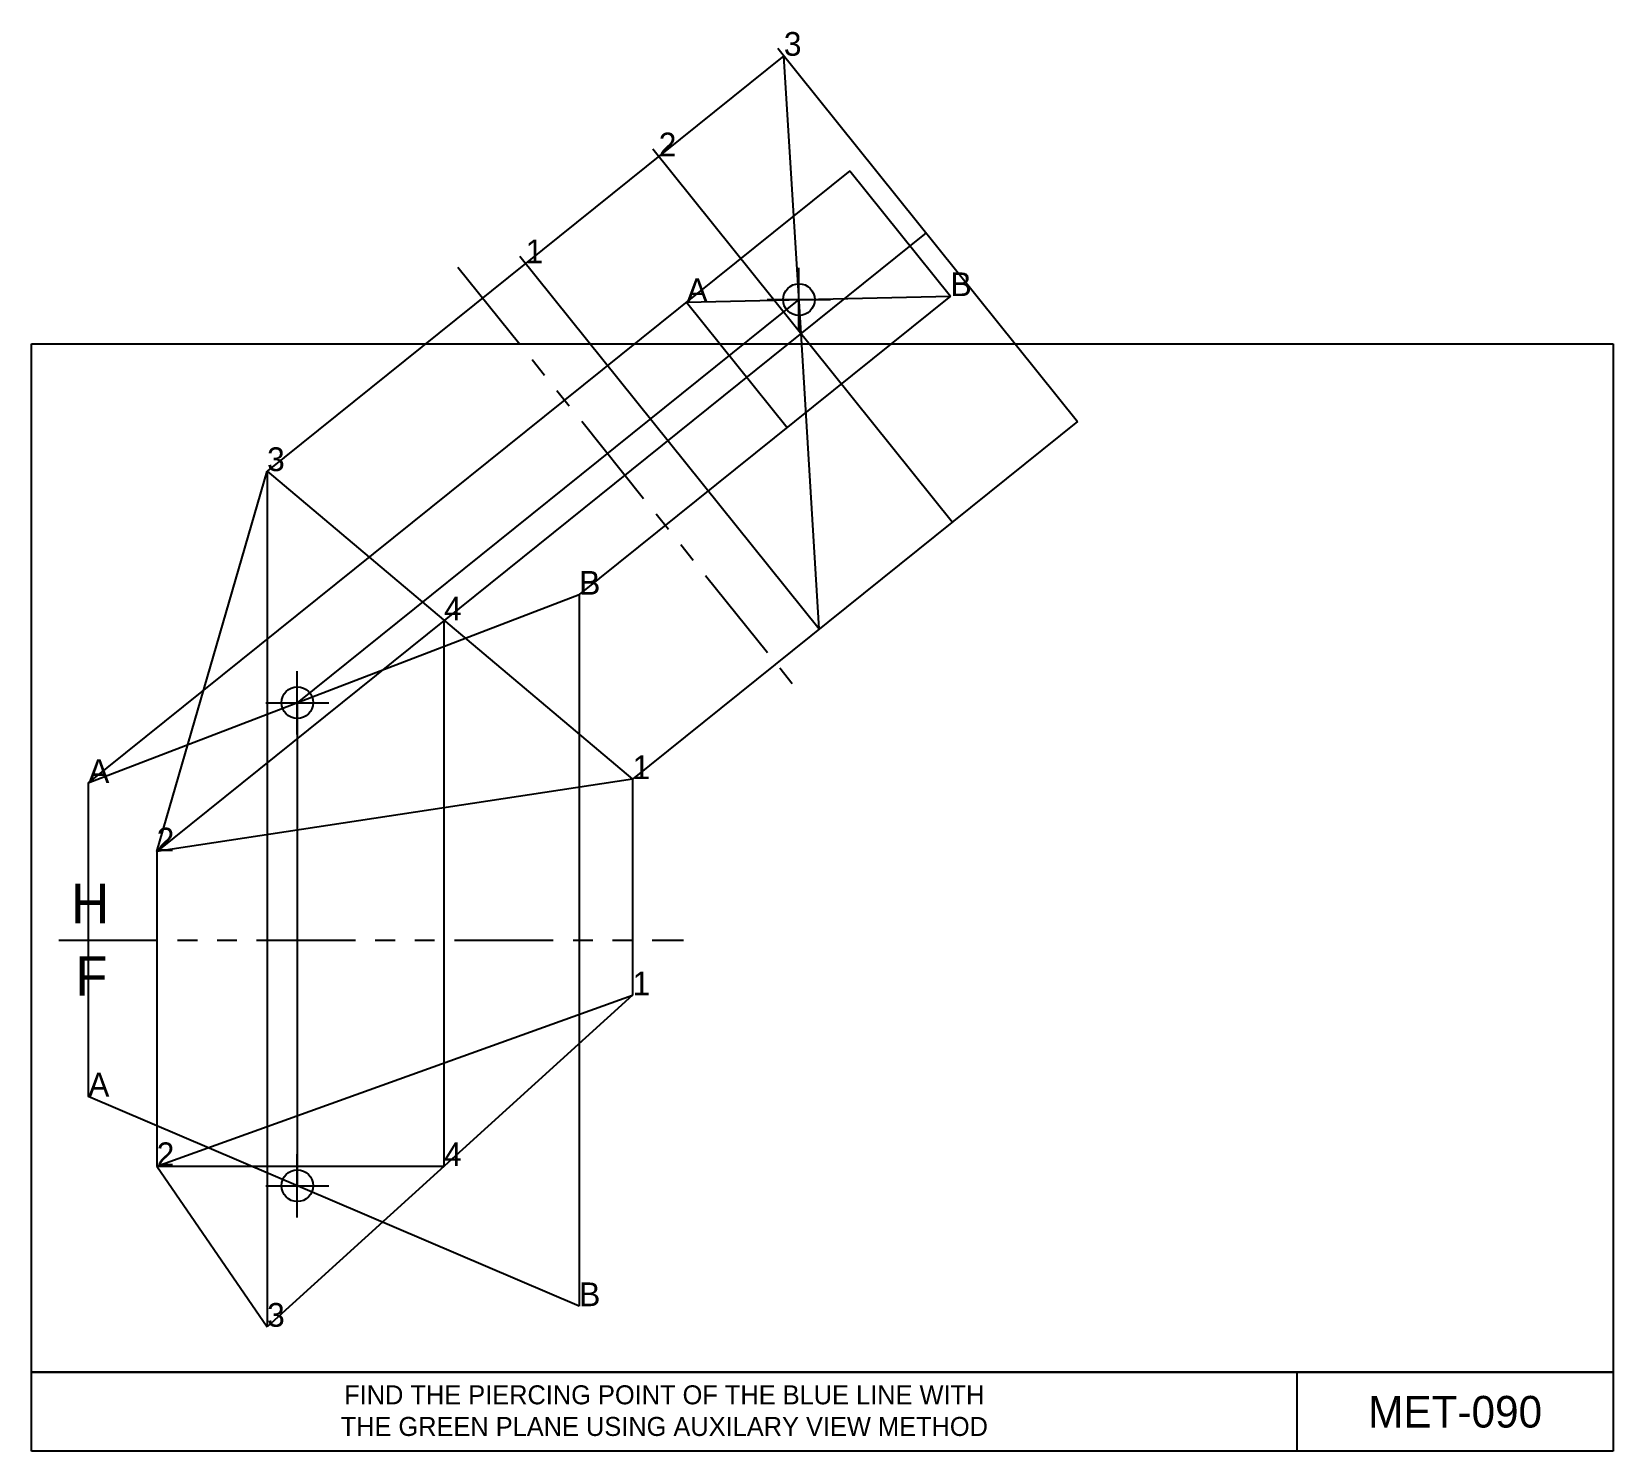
# Model space of a CAD drawing. Extents: x -11.4 to -1.4, y 31.9 to 40.9.
import ezdxf
from ezdxf.enums import TextEntityAlignment as Align

# ---------------------------------------------------------------- set-up
doc = ezdxf.new("R2010")
doc.units = 0
doc.header["$MEASUREMENT"] = 0
doc.header["$PDMODE"] = 34
doc.header["$PDSIZE"] = 0.2
doc.linetypes.add('PHANTOM2', pattern=[1.25, 0.625, -0.125, 0.125, -0.125, 0.125, -0.125])
doc.layers.get('0').update_dxf_attribs({"linetype": 'CONTINUOUS'})
for name, color, linetype in [('BL CONSTRUCTION', 170, 'CONTINUOUS'), ('BLUE LINE', 4, 'CONTINUOUS'), ('CONSTRUCTION', 11, 'CONTINUOUS'), ('FOLD LINE', 6, 'PHANTOM2'), ('GP CONSTRUCTION', 107, 'CONTINUOUS'), ('GREEN PLANE', 3, 'CONTINUOUS'), ('PIERCING POINT', 10, 'CONTINUOUS'), ('TEXT', 2, 'CONTINUOUS')]:
    doc.layers.add(name, color=color, linetype=linetype)

msp = doc.modelspace()

# ---------------------------------------------------------------- linework, layer by layer
for p, q in [((-11.407, 38.893), (-1.407, 38.893)), ((-11.407, 38.893), (-1.407, 38.893)), ((-11.407, 32.393), (-11.407, 38.893)), ((-11.407, 32.393), (-11.407, 38.893)), ((-11.407, 32.393), (-11.407, 38.893)), ((-1.407, 38.893), (-1.407, 32.393)), ((-1.407, 38.893), (-1.407, 32.393)), ((-1.407, 38.893), (-1.407, 32.393)), ((-11.407, 31.893), (-11.407, 32.393)), ((-11.407, 31.893), (-11.407, 32.393)), ((-11.407, 31.893), (-11.407, 32.393)), ((-1.407, 32.393), (-11.407, 32.393)), ((-11.407, 32.393), (-1.407, 32.393)), ((-3.407, 32.393), (-3.407, 31.893)), ((-1.407, 32.393), (-1.407, 31.893)), ((-1.407, 32.393), (-1.407, 31.893)), ((-1.407, 32.393), (-1.407, 31.893)), ((-1.407, 31.893), (-11.407, 31.893)), ((-1.407, 31.893), (-11.407, 31.893)), ((-1.407, 31.893), (-11.407, 31.893))]:
    msp.add_line(p, q)
at = {"layer": 'BL CONSTRUCTION'}
for p, q in [((-6.233, 39.986), (-11.049, 36.117)), ((-6.233, 39.986), (-5.597, 39.194)), ((-5.597, 39.194), (-7.945, 37.307)), ((-7.266, 39.156), (-6.63, 38.364)), ((-7.945, 37.307), (-7.945, 32.81)), ((-11.049, 36.117), (-11.049, 34.135))]:
    msp.add_line(p, q, dxfattribs=at)
at = {"layer": 'BLUE LINE'}
for p, q in [((-7.266, 39.156), (-5.597, 39.194)), ((-11.049, 36.117), (-7.945, 37.307)), ((-7.945, 32.81), (-11.049, 34.135))]:
    msp.add_line(p, q, dxfattribs=at)
at = {"layer": 'CONSTRUCTION'}
for p, q in [((-6.556, 39.172), (-9.727, 36.624)), ((-8.799, 33.695), (-8.799, 37.144)), ((-9.727, 36.624), (-9.727, 33.571))]:
    msp.add_line(p, q, dxfattribs=at)
at = {"layer": 'FOLD LINE'}
for p, q in [((-8.712, 39.377), (-6.542, 36.677)), ((-11.234, 35.124), (-7.286, 35.124))]:
    msp.add_line(p, q, dxfattribs=at)
at = {"layer": 'GP CONSTRUCTION'}
for p, q in [((-6.651, 40.713), (-9.918, 38.088)), ((-6.688, 40.76), (-4.794, 38.402)), ((-7.48, 40.124), (-5.585, 37.766)), ((-5.751, 39.593), (-8.799, 37.144)), ((-8.321, 39.447), (-6.427, 37.09)), ((-4.794, 38.402), (-7.608, 36.141)), ((-9.918, 38.088), (-9.918, 32.68)), ((-7.608, 36.141), (-7.608, 34.775)), ((-10.616, 35.684), (-10.616, 33.695))]:
    msp.add_line(p, q, dxfattribs=at)
at = {"layer": 'GREEN PLANE'}
for p, q in [((-6.542, 38.957), (-6.651, 40.713)), ((-6.427, 37.09), (-6.542, 38.957)), ((-10.616, 35.684), (-9.918, 38.088)), ((-9.918, 38.088), (-7.608, 36.141)), ((-7.608, 36.141), (-10.616, 35.684)), ((-10.616, 33.695), (-7.608, 34.775)), ((-7.608, 34.775), (-9.918, 32.68)), ((-10.616, 33.695), (-9.918, 32.68))]:
    msp.add_line(p, q, dxfattribs=at)
at = {"layer": 'PIERCING POINT'}
for p, q in [((-8.799, 37.144), (-10.616, 35.684)), ((-10.616, 33.695), (-8.799, 33.695))]:
    msp.add_line(p, q, dxfattribs=at)
for p in [(-6.556, 39.172), (-9.727, 36.624), (-9.727, 33.571)]:
    msp.add_point(p, dxfattribs=at)

# ---------------------------------------------------------------- texts
for s, height, p in [('FIND THE PIERCING POINT OF THE BLUE LINE WITH', 0.12, (-7.407, 32.25)), ('MET-090', 0.2, (-2.407, 32.143)), ('THE GREEN PLANE USING AUXILARY VIEW METHOD', 0.12, (-7.407, 32.05))]:
    msp.add_text(s, height=height).set_placement(p, align=Align.MIDDLE)
at = {"color": 18, "true_color": 0x030303}
msp.add_text('FALL 2025', height=0.001, dxfattribs=at).set_placement((-11.407, 31.893))
at = {"layer": 'FOLD LINE'}
for s, p in [('H', (-11.157, 35.23)), ('F', (-11.131, 34.772))]:
    msp.add_text(s, height=0.25, dxfattribs=at).set_placement(p)
at = {"layer": 'TEXT'}
for s, p in [('3', (-6.651, 40.713)), ('2', (-7.442, 40.077)), ('1', (-8.284, 39.401)), ('A', (-7.266, 39.156)), ('B', (-5.597, 39.194)), ('3', (-9.918, 38.088)), ('B', (-7.945, 37.307)), ('4', (-8.799, 37.144)), ('A', (-11.049, 36.117)), ('1', (-7.608, 36.141)), ('2', (-10.616, 35.684)), ('1', (-7.608, 34.775)), ('A', (-11.049, 34.135)), ('2', (-10.616, 33.695)), ('4', (-8.799, 33.695)), ('B', (-7.945, 32.81)), ('3', (-9.918, 32.68))]:
    msp.add_text(s, height=0.15, dxfattribs=at).set_placement(p)

doc.saveas('drawing.dxf')
